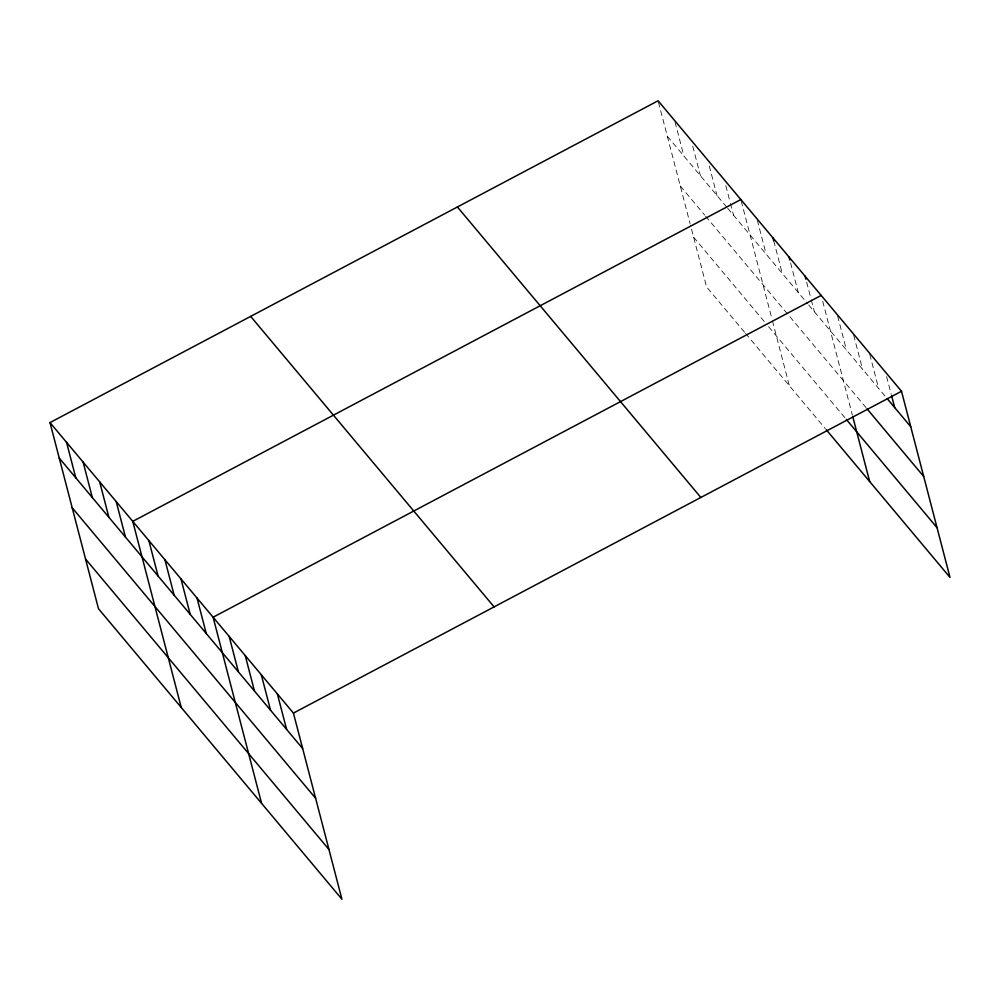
<?xml version="1.0" encoding="UTF-8"?>
<svg xmlns="http://www.w3.org/2000/svg" width="1000" height="1000" viewBox="0 0 1000 1000"><rect width="100%" height="100%" fill="white"/><g stroke="black" fill="none" stroke-linecap="round" stroke-linejoin="round"><path stroke-width="0.75" stroke-dasharray="5 3.75" d="M667.325 136.25L726.725 207.138M727.7 208.3L807.738 303.812M808.688 304.95L886.188 397.425M680.275 185.963L704.625 215.012M705.6 216.175L866.062 407.675M693.625 237.2L764.7 322.025M768.6 326.662L845.375 418.3M744.55 332.225L706.575 286.913L690.487 225.138M745.525 333.387L825.25 428.537M886.6 376.538L891.225 394.275M869.762 354.412L878.625 388.4M853.7 335.238L862.562 369.237M837.638 316.062L846.488 350.062M822.725 301.325L852.4 415.25M806.663 282.15L810.888 298.412M811.275 299.887L814.362 311.712M790.588 262.975L798.288 292.538M773.75 240.85L782.225 273.363M757.3 220.2L766.162 254.188M741.237 201.025L772.075 319.387M772.463 320.9L789.338 385.688M725.837 185.7L730.075 201.962M730.462 203.438L733.538 215.263M709.287 165.95L716.988 195.512M692.738 146.2L700.438 175.763M675.025 122.013L683.875 156M658.475 102.25L690.088 223.637"/><path stroke-width="1.5" d="M50 422.587L293.425 713.088L341.912 899.225L98.488 608.725L50 422.587L658.088 100.775L901.513 391.275L950 577.413L826.2 429.663M740.85 199.55L132.762 521.362L181.25 707.5M821.188 295.413L213.1 617.225L261.588 803.363M293.425 713.088L901.513 391.275M887.125 398.55L910.75 426.75M867 408.8L923.7 476.475M846.325 419.425L937.05 527.7M457.413 206.975L700.85 497.475M250.662 316.388L494.1 606.888M59.237 458.062L302.663 748.562M72.188 507.775L315.625 798.275M85.538 559L328.963 849.5M891.612 395.75L894.688 407.575M852.788 416.763L869.663 481.55M805.113 276.238L805.888 279.2M789.05 257.062L789.825 260.025M772.987 237.887L773.75 240.85M277.362 693.913L286.6 729.388M261.3 674.737L270.538 710.212M245.225 655.562L254.475 691.038M229.163 636.4L238.4 671.875M197.025 598.05L206.275 633.525M180.963 578.875L190.2 614.35M164.9 559.7L174.137 595.175M148.837 540.525L158.075 576M116.213 501.6L125.45 537.075M99.663 481.85L108.9 517.325M83.112 462.1L92.35 497.575M66.55 442.337L75.788 477.812"/></g></svg>
